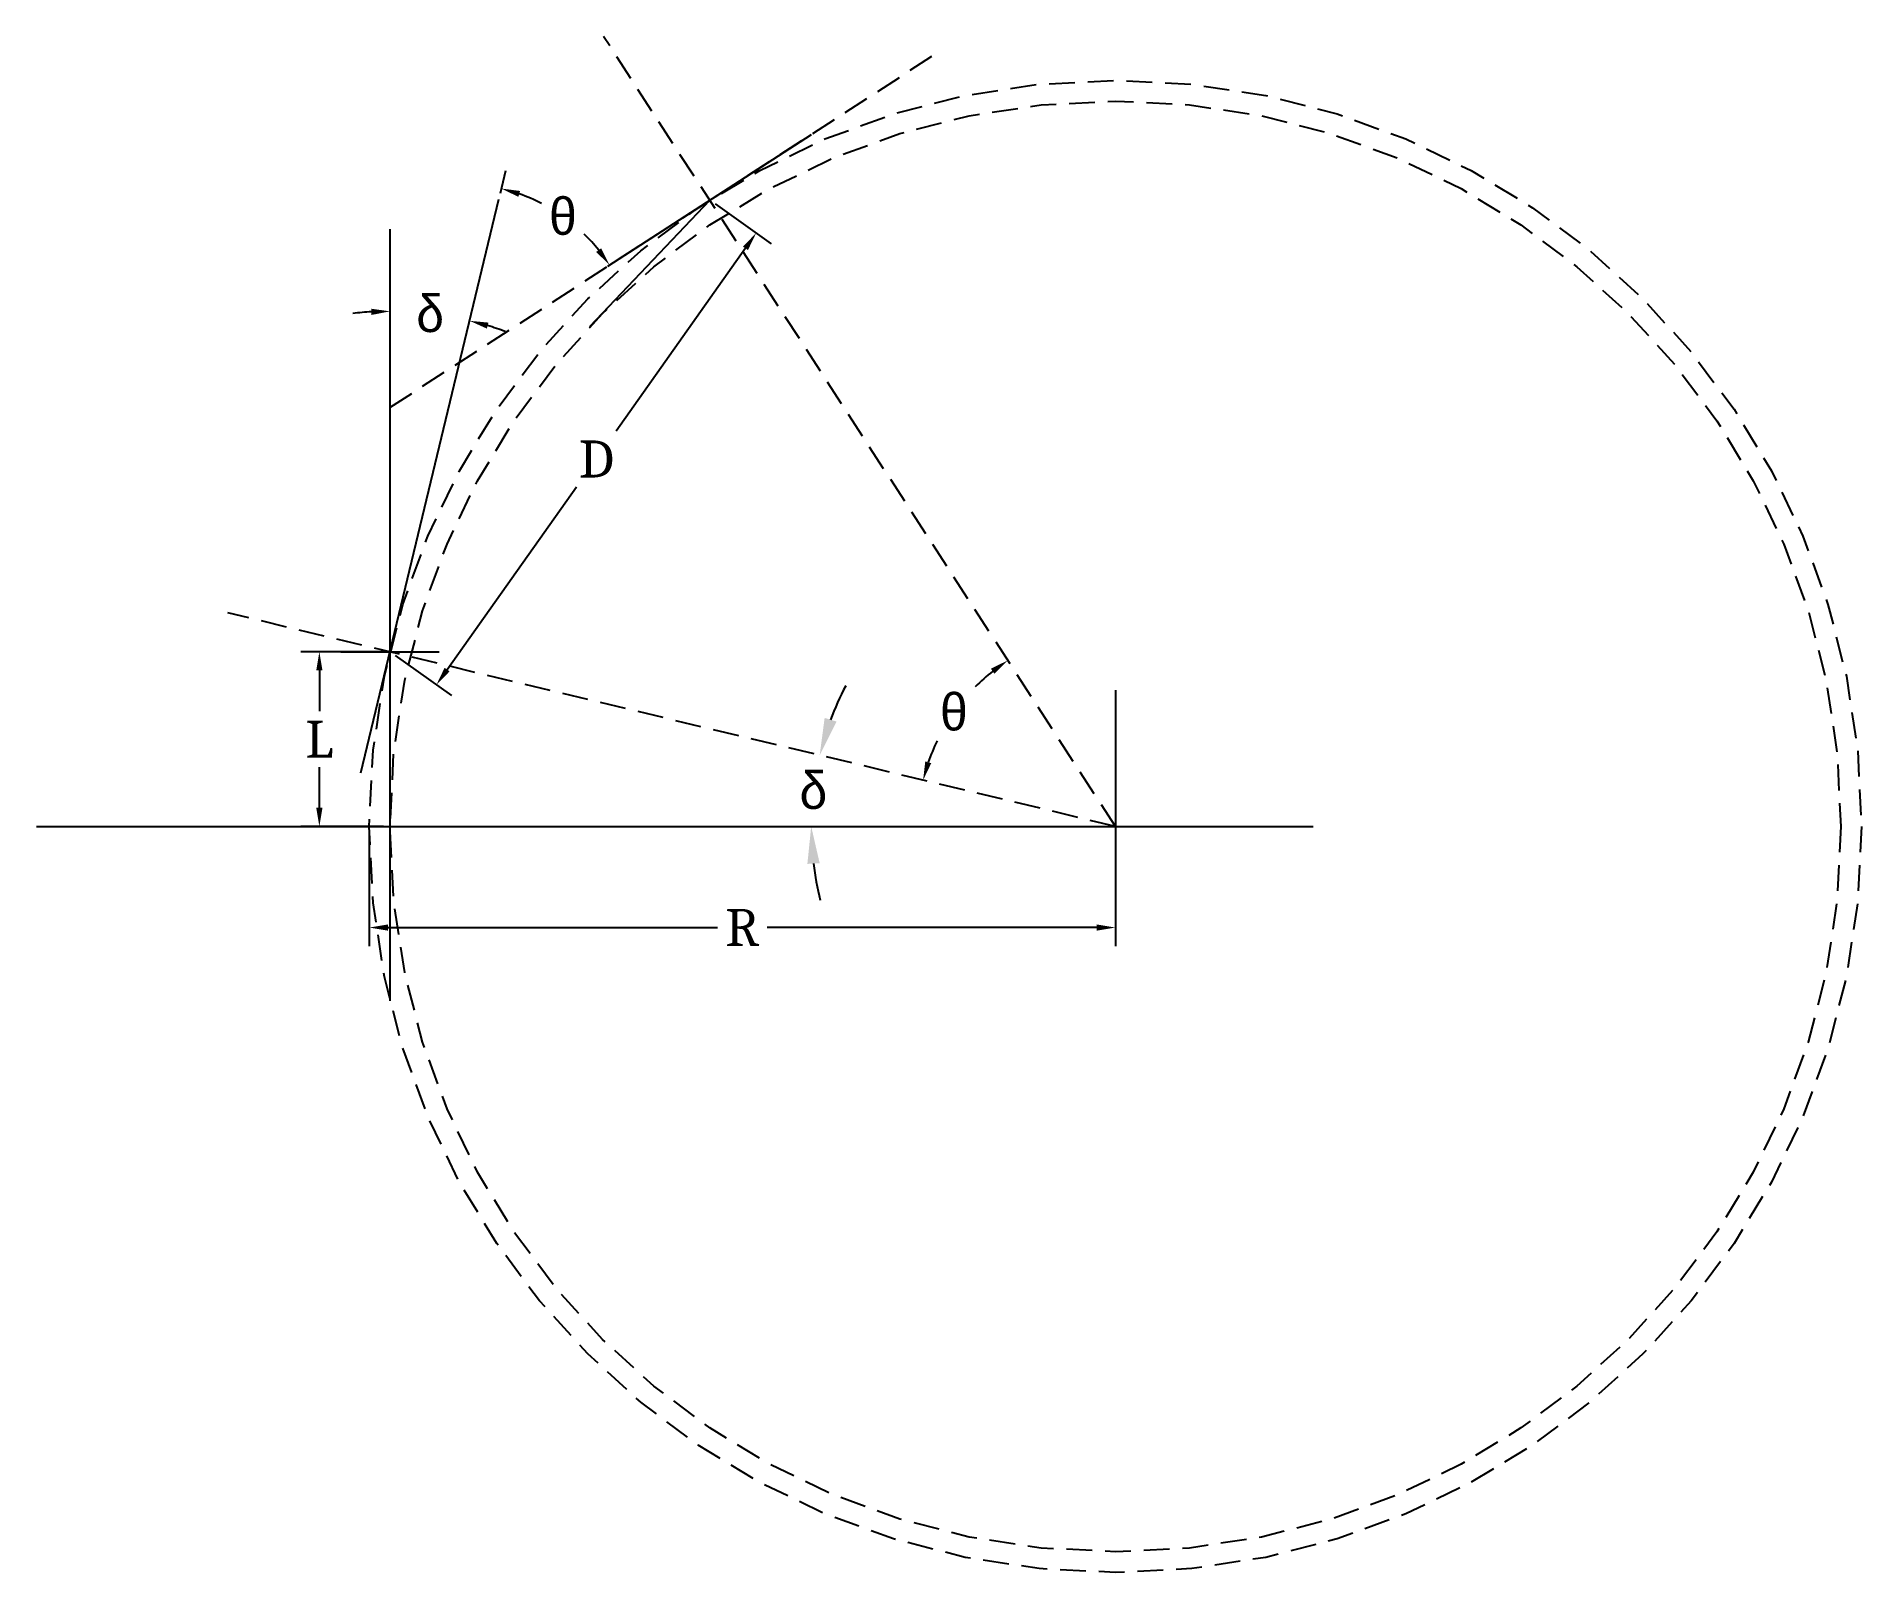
# Model space of a CAD drawing. Header units: inches. Extents: x 2 to 19.7, y -2.9 to 12.
import ezdxf

# ---------------------------------------------------------------- set-up
doc = ezdxf.new("R2010")
doc.units = ezdxf.units.IN
doc.header["$MEASUREMENT"] = 0
doc.linetypes.add('DASHED', pattern=[0.375, 0.25, -0.125])
doc.styles.get("Standard").update_dxf_attribs({"font": 'cambria.ttc'})
doc.styles.add('Symbol', font='symbol.ttf')
doc.dimstyles.get("Standard").update_dxf_attribs({"dimtxt": 0.18, "dimasz": 0.18, "dimexe": 0.18, "dimexo": 0.0625, "dimgap": 0.09, "dimtad": 0, "dimtih": 1, "dimtoh": 1, "dimdec": 4, "dimzin": 0, "dimdsep": 46, "dimtxsty": 'Standard', "dimcen": 0.09, "dimadec": 0, "dimazin": 0, "dimtfac": 1, "dimtdec": 4, "dimtofl": 0, "dimtmove": 0, "dimatfit": 3, "dimfxl": 1, "dimtolj": 1, "dimtzin": 0, "dimarcsym": 0})

# ---------------------------------------------------------------- blocks, each defined once
blk = doc.blocks.new('*D3')
at = {"color": 0, "lineweight": -2}
blk.add_line((6.501, 10.485), (6.553, 10.703), dxfattribs=at)
for start, end in [(62.6925, 70.5025), (38.9068, 45.8278)]:
    blk.add_arc((6.107, 8.847), 1.729, start, end, dxfattribs=at)
at = {"color": 0}
for points in [[(6.692, 10.505), (6.675, 10.448), (6.511, 10.528)], [(7.428, 9.915), (7.476, 9.95), (7.558, 9.787)]]:
    blk.add_solid(points, dxfattribs=at)
at = {"layer": 'Defpoints', "color": 0}
for p in [(10.734, 11.845), (6.487, 10.424), (7.276, 10.121), (5.433, 8.41), (5.151, 4.875)]:
    blk.add_point(p, dxfattribs=at)
at = {"color": 0, "insert": (7.106, 10.258), "char_height": 0.36, "attachment_point": 5, "style": 'Symbol'}
blk.add_mtext('q', dxfattribs=at)
blk = doc.blocks.new('*D4')
at = {"color": 0, "lineweight": -2}
for start, end in [(128.3268, 135.1304), (154.3842, 161.0825)]:
    blk.add_arc((12.453, 4.355), 1.914, start, end, dxfattribs=at)
at = {"color": 0}
for points in [[(11.283, 5.832), (11.248, 5.881), (11.412, 5.962)], [(10.613, 4.984), (10.671, 4.967), (10.592, 4.803)]]:
    blk.add_solid(points, dxfattribs=at)
at = {"layer": 'Defpoints', "color": 0}
for p in [(7.5, 12), (3.865, 6.421), (11.043, 5.649), (12.453, 4.355), (12.453, 4.355)]:
    blk.add_point(p, dxfattribs=at)
at = {"color": 0, "insert": (10.89, 5.461), "char_height": 0.36, "attachment_point": 5, "style": 'Symbol'}
blk.add_mtext('q', dxfattribs=at)
blk = doc.blocks.new('*D5')
at = {"color": 0, "lineweight": -2}
for start, end in [(152.4484, 159.46), (187.0116, 194.0233)]:
    blk.add_arc((12.453, 4.355), 2.944, start, end, dxfattribs=at)
at = {"color": 0}
for points in [[(9.639, 5.405), (9.754, 5.37), (9.591, 5.043)], [(9.591, 3.999), (9.472, 3.992), (9.509, 4.355)]]:
    blk.add_solid(points, dxfattribs=at)
at = {"layer": 'Defpoints', "color": 0}
for p in [(3.865, 6.421), (9.546, 4.816), (2.011, 4.355), (12.453, 4.355), (14.368, 4.355)]:
    blk.add_point(p, dxfattribs=at)
at = {"color": 0, "insert": (9.53, 4.702), "char_height": 0.36, "attachment_point": 5, "style": 'Symbol'}
blk.add_mtext('d', dxfattribs=at)
blk = doc.blocks.new('*D6')
at = {"color": 0, "lineweight": -2}
for start, end in [(93.1295, 96.259), (70.2127, 73.3422)]:
    blk.add_arc((5.433, 6.044), 3.296, start, end, dxfattribs=at)
at = {"color": 0}
for points in [[(5.253, 9.305), (5.252, 9.365), (5.433, 9.34)], [(6.385, 9.231), (6.37, 9.173), (6.204, 9.248)]]:
    blk.add_solid(points, dxfattribs=at)
at = {"layer": 'Defpoints', "color": 0}
for p in [(6.487, 10.424), (5.433, 10.136), (5.949, 9.299), (5.151, 4.875), (5.433, 2.666)]:
    blk.add_point(p, dxfattribs=at)
at = {"color": 0, "insert": (5.821, 9.317), "char_height": 0.36, "attachment_point": 5, "style": 'Symbol'}
blk.add_mtext('d', dxfattribs=at)
blk = doc.blocks.new('*D7')
at = {"color": 0, "lineweight": -2}
for p, q in [((8.578, 10.379), (9.123, 9.993)), ((8.872, 9.95), (7.62, 8.181)), ((5.986, 5.873), (7.238, 7.641)), ((5.484, 6.008), (6.029, 5.622))]:
    blk.add_line(p, q, dxfattribs=at)
at = {"color": 0}
for points in [[(8.897, 9.933), (8.848, 9.967), (8.976, 10.097)], [(5.961, 5.89), (6.01, 5.856), (5.882, 5.726)]]:
    blk.add_solid(points, dxfattribs=at)
at = {"layer": 'Defpoints', "color": 0}
for p in [(8.527, 10.415), (5.433, 6.044), (5.882, 5.726)]:
    blk.add_point(p, dxfattribs=at)
at = {"color": 0, "insert": (7.429, 7.911), "char_height": 0.36, "attachment_point": 5}
blk.add_mtext('\\A1;D', dxfattribs=at)
blk = doc.blocks.new('*D8')
at = {"color": 0, "lineweight": -2}
for p, q in [((5.37, 6.044), (4.569, 6.044)), ((4.749, 5.864), (4.749, 5.469)), ((4.749, 4.535), (4.749, 4.929)), ((5.37, 4.355), (4.569, 4.355))]:
    blk.add_line(p, q, dxfattribs=at)
at = {"color": 0}
for points in [[(4.779, 5.864), (4.719, 5.864), (4.749, 6.044)], [(4.719, 4.535), (4.779, 4.535), (4.749, 4.355)]]:
    blk.add_solid(points, dxfattribs=at)
at = {"layer": 'Defpoints', "color": 0}
for p in [(5.433, 6.044), (4.749, 4.355), (5.433, 4.355)]:
    blk.add_point(p, dxfattribs=at)
at = {"color": 0, "insert": (4.749, 5.199), "char_height": 0.36, "attachment_point": 5}
blk.add_mtext('\\A1;L', dxfattribs=at)
blk = doc.blocks.new('*D9')
at = {"color": 0, "lineweight": -2}
for p, q in [((5.232, 4.292), (5.232, 3.196)), ((12.453, 4.292), (12.453, 3.196)), ((5.412, 3.376), (8.603, 3.376)), ((12.273, 3.376), (9.083, 3.376))]:
    blk.add_line(p, q, dxfattribs=at)
at = {"color": 0}
for points in [[(5.412, 3.406), (5.412, 3.346), (5.232, 3.376)], [(12.273, 3.346), (12.273, 3.406), (12.453, 3.376)]]:
    blk.add_solid(points, dxfattribs=at)
at = {"layer": 'Defpoints', "color": 0}
for p in [(5.232, 4.355), (12.453, 4.355), (5.232, 3.376)]:
    blk.add_point(p, dxfattribs=at)
at = {"color": 0, "insert": (8.843, 3.376), "char_height": 0.36, "attachment_point": 5}
blk.add_mtext('\\A1;R', dxfattribs=at)

msp = doc.modelspace()

# ---------------------------------------------------------------- linework, layer by layer
at = {"linetype": 'DASHED'}
for p, q in [((5.43256, 8.41029), (10.73418, 11.845)), ((12.45299, 4.35484), (7.5, 12)), ((12.45299, 4.35484), (3.8647, 6.4212))]:
    msp.add_line(p, q, dxfattribs=at)
for p, q in [((7.54227, 9.77709), (9.51148, 11.05286)), ((5.15121, 4.87462), (6.48652, 10.42448)), ((5.43256, 10.13599), (5.43256, 2.66571)), ((4.95749, 6.04397), (5.90763, 6.04397)), ((12.45299, 5.67447), (12.45299, 3.29914)), ((2.01145, 4.35484), (14.36824, 4.35484))]:
    msp.add_line(p, q)
at = {"color": 1}
msp.add_line((8.52687, 10.41497), (7.36343, 9.19042), dxfattribs=at)
at = {"color": 253, "linetype": 'DASHED', "transparency": 33554687}
msp.add_circle((12.45299, 4.35484), 7.22078, dxfattribs=at)
at = {"color": 253, "linetype": 'DASHED'}
msp.add_circle((12.45299, 4.35484), 7.02043, dxfattribs=at)

# ---------------------------------------------------------------- dimensions: what is measured, and where the dimension line sits
for base, line1, line2, text, override, picture, middle in [((11.04271, 5.64944), ((12.45299, 4.35484), (7.5, 12)), ((12.45299, 4.35484), (3.8647, 6.4212)), 'q', {"dimtxt": 0.36, "dimtxsty": 'Symbol', "dimse1": 0}, '*D4', (10.8905, 5.46096)), ((7.27595, 10.12062), ((5.43256, 8.41029), (10.73418, 11.845)), ((5.15121, 4.87462), (6.48652, 10.42448)), 'q', {"dimtxt": 0.36, "dimtxsty": 'Symbol'}, '*D3', (7.10576, 10.25806)), ((5.94922, 9.29911), ((5.15121, 4.87462), (6.48652, 10.42448)), ((5.43256, 10.13599), (5.43256, 2.66571)), 'd', {"dimtxt": 0.36, "dimtxsty": 'Symbol'}, '*D6', (5.82076, 9.31692))]:
    dim = msp.add_angular_dim_2l(base=base, line1=line1, line2=line2, text=text, dimstyle='Standard', override=override)
    dim.commit()
    dim.dimension.update_dxf_attribs({"geometry": picture, "text_midpoint": middle})
for p1, p2, distance, text, picture, middle in [((8.52687, 10.41497), (5.43256, 6.04397), 0.55033, 'D', '*D7', (7.42888, 7.9115)), ((5.43256, 6.04397), (5.43256, 4.35484), -0.68334, 'L', '*D8', (4.74922, 5.1994)), ((12.45299, 4.35484), (5.23221, 4.35484), 0.9784, 'R', '*D9', (8.8426, 3.37644))]:
    dim = msp.add_aligned_dim(p1=p1, p2=p2, distance=distance, text=text, dimstyle='Standard', override={"dimtxt": 0.36, "dimlfac": 1})
    dim.commit()
    dim.dimension.update_dxf_attribs({"geometry": picture, "text_midpoint": middle})
dim = msp.add_angular_dim_2l(base=(9.5458, 4.81628), line1=((12.45299, 4.35484), (3.8647, 6.4212)), line2=((2.01145, 4.35484), (14.36824, 4.35484)), text='d', dimstyle='Standard', override={"dimtxt": 0.36, "dimasz": 0.36, "dimtxsty": 'Symbol'})
dim.commit()
dim.dimension.update_dxf_attribs({"geometry": '*D5', "text_midpoint": (9.5299, 4.70154), "dimtype": 162})

doc.saveas('drawing.dxf')
